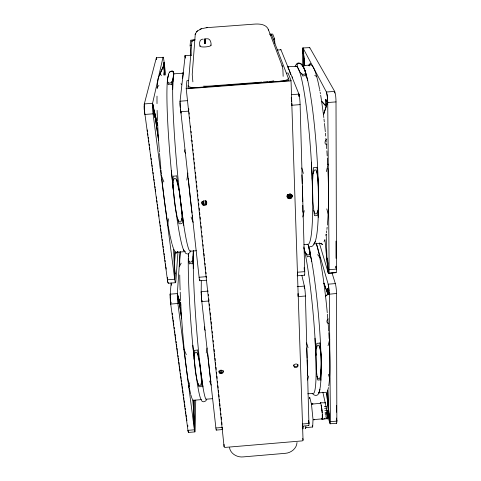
<?xml version="1.0" encoding="UTF-8"?>
<svg xmlns="http://www.w3.org/2000/svg" width="481" height="481" viewBox="0 0 481 481"><rect width="100%" height="100%" fill="white"/><g stroke="black" fill="none" stroke-linecap="round" stroke-linejoin="round"><path stroke-width="0.72" d="M194.023 400.234L193.975 418.614L194.023 400.234L193.067 400.3A78.716 6.006 85.9 0 1 191.961 398.316M195.731 400.15L195.13 430.104A6.602 0.499 86.5 0 1 194.408 429.792L194.486 421.603L193.999 418.145M319.264 242.821L328.084 272.276A7.293 0.926 85.2 0 0 329.142 269.685L327.729 102.525L327.314 96.068L326.413 92.015L302.976 47.956L302.453 51.293L302.765 65.29M326.99 259.181L326.99 259.572L326.196 234.037L325.871 235.377M164.544 74.904L164.147 62.35A6.86 0.529 84.3 0 0 163.005 57.317L156.355 57.81L144.318 103.92L144.252 109.247L167.665 281.547L168.212 283.279L175.589 282.696M205.555 43.284L205.357 38.823L205.555 43.284L204.455 43.362L204.269 38.913L204.455 43.362M302.296 426.094L302.483 424.001L308.928 423.46L305.405 296.013A7.173 0.649 85.1 0 0 304.347 286.099L301.821 275.252M334.638 92.875L334.65 91.39L309.74 47.613L302.856 47.974M193.38 250.457A78.692 4.606 85.8 0 0 193.314 252.146L192.334 263.967A2.501 1.768 -0.8 0 0 189.286 263.925L188.36 258.694L188.432 253.21M328.511 410.197L328.649 409.83L329.257 413.251L329.461 422.065A6.626 0.697 83.9 0 0 330.411 421.651L336.85 421.109L336.508 293.494A7.167 0.962 84.9 0 0 335.329 283.598L332.016 272.877M193.314 251.094L193.296 268.356A78.692 4.606 85.8 0 0 200.457 368.891L201.846 385.99A2.519 2.062 -12.2 0 1 198.827 386.574C195.148 374.909 194.005 362.464 194.396 350.27A2.591 0.95 -6.4 0 0 197.529 349.861L202.946 386.964A78.692 4.606 85.8 0 0 206.728 399.176M314.333 243.194A89.424 9.626 86.2 0 0 318.218 217.328L318.542 201.214L317.977 178.024L317.057 172.414L316.125 170.358L315.121 169.757L314.147 170.508L313.059 173.821L312.476 183.213L312.842 201.659L314.4 215.56A2.88 1.882 1 0 0 317.791 214.989C318.807 200.481 319.228 185.768 316.684 171.368M322.24 418.518L322.276 414.628M171.146 282.96L170.154 294.829L170.575 303.078L187.957 430.339L194.408 429.792L194.498 422.655M201.317 280.495L201.184 292.322L201.701 300.559L215.885 427.988A6.596 0.307 86.1 0 0 216.324 429.834M199.855 279.726A7.269 0.409 85.6 0 1 199.104 277.248L180.116 105.303L180.05 101.208L185.191 55.495L185.389 56.006M193.296 268.356L193.35 250.823M196.32 250.733L190.386 251.202A89.159 5.868 85 0 1 183.778 225.336L180.423 200.361A89.159 5.868 85 0 1 172.679 89.232L172.938 79.233L173.743 73.028L173.4 71.909L172.463 71.158L170.16 71.591L168.741 73.401L167.436 79.648L168.152 84.632A2.868 2.501 7.9 0 1 171.645 84.776L171.807 81.854C173.569 78.788 174.158 74.711 172.913 71.38M318.753 392.58A78.944 7.552 84.9 0 0 320.869 380.309C320.154 368.909 323.749 355.772 318.789 345.202L317.773 345.286L316.961 346.5L316.035 351.719L316.221 369.45L317.55 379.876A2.525 2.068 5.5 0 0 320.514 379.293C321.488 368.326 321.783 357.149 319.637 346.284M322.156 419.522L327.134 418.506L327.296 418.073L327.038 410.221L324.855 410.365M174.375 268.17L174.705 279.208A7.275 0.655 85.6 0 0 175.799 281.662L178 251.785M334.62 92.887L334.65 91.39L326.413 92.015L326.797 93.14M318.218 217.328L318.542 201.214M172.679 89.232L172.938 79.233M320.869 380.309L321.206 369.035M173.136 182.317C173.467 196.2 175.03 210.269 178.932 223.635A2.868 1.876 -8.1 0 0 182.383 223.064C181.337 210.107 180.706 196.988 178.036 184.193C177.285 182.233 177.104 179.088 174.807 178.289L173.9 179.04L173.136 182.317L173.136 176.16A2.97 0.379 -5 0 0 176.743 175.818L177.411 181.986M180.008 102.357L180.05 101.208L187.536 100.643M309.644 398.605L309.698 397.216L311.496 404.359L313.011 419.516L312.674 427.008L305.772 427.591M170.136 295.635L170.196 294.156L177.351 293.578L178.698 298.701M167.322 277.669L167.382 279.798L174.705 279.208L174.934 273.503L174.405 269.739L173.581 248.821M303.794 246.981C305.483 258.922 313.323 256.704 308.297 245.262L311.718 261.309A78.944 7.552 84.9 0 1 321.134 362.025L321.152 372.06M163.005 57.317L152.573 103.295A8.375 0.824 84.3 0 0 153.066 113.829L174.705 279.208L175.084 272.12L174.447 267.556M201.329 399.621L193.067 400.3L194.408 429.792L177.88 303.493A7.149 0.631 85.8 0 1 177.351 293.578L180.195 251.719M313.059 173.821L313.48 167.616A2.982 0.391 -3.6 0 0 316.997 167.28L317.334 173.491M302.477 50.421L302.753 48.154M316.468 348.196L316.847 343.248A2.597 0.962 -2.2 0 0 319.907 342.839L320.196 347.889M304.232 287.542L304.347 286.099L297.192 286.676M171.38 285.299L171.501 283.814M163.997 74.453L164.346 70.863L163.949 75.108M191.179 55.706L190.133 45.286L190.578 40.242L194.997 39.652M172.895 81.77L173.37 76.707A89.159 5.868 85 0 1 175.012 73.767L183.453 73.136M168.566 218.765L167.574 225.709M305.591 73.383C305.405 69.901 301.563 60.203 297.084 64.087C297.066 67.611 301.202 77.579 305.591 73.383L306.301 76.257A2.88 2.495 -20 0 0 302.874 76.112L301.479 73.689M164.556 75L163.835 65.47L164.147 62.35L165.65 75.012M180.225 251.894L180.092 253.204A78.716 6.006 85.9 0 0 179.696 265.055M170.899 302.074L170.695 304.07L177.88 303.493M186.844 180.116L187.879 173.01M322.24 418.494L322.324 417.646M290.807 194.474L290.704 198.076M175.066 273.1L174.976 273.515M327.399 417.189L327.296 418.073L327.399 417.219L325.95 417.31M297.011 442.538C296.705 448.575 290.945 453.006 285.173 453.336L243.23 456.896C237.259 457.599 230.525 453.854 229.491 447.625M181.758 218.368L181.006 221.464L180.122 222.168L179.082 221.615L177.597 218.693M144.174 105.074L144.318 103.92L152.573 103.295L154.545 112.44M189.761 382.72L188.871 387.674M164.255 68.302L164.147 62.35L163.654 65.963L164.286 70.947M206.211 353L207.07 348.034M170.965 302.116L170.695 304.07L170.46 302.014M194.342 355.188L195.045 352.675L195.851 352.092L196.777 352.531L198.07 354.882M201.395 382.69L200.697 385.077L199.91 385.63L199.014 385.221L197.751 382.99M188.173 431.613L187.957 430.339L188.468 432.431L188.684 431.8M184.343 350.517A78.716 6.006 85.9 0 1 181.668 318.795L180.832 305.182L178.541 297.913C177.742 298.881 179.365 309.018 178.842 299.91M304.257 210.654L302.753 216.985M326.316 171.645L328.174 164.099M317.935 210.227L316.871 213.354L315.921 214.069L314.953 213.504L313.774 210.558M308.64 375.998L307.557 380.032M195.256 34.259L192.22 74.495L192.887 81.854M328.042 345.695L329.768 339.64M302.471 425.733L302.369 426.136L308.784 425.595M320.659 375.95L319.721 378.361L318.885 378.914L318.037 378.499L317.015 376.25M309.469 65.939L310.389 63.6M289.784 197.907L290.398 195.887M184.872 149.675L184.596 151.713L185.474 153.12M323.815 117.58A89.406 10.75 86.3 0 0 323.472 114.725L327.729 102.525L327.651 99.898M323.472 114.725L326.232 106.163A3.469 0.475 87 0 0 326.232 101.106A3.469 0.475 87 0 0 325.457 100.349A3.469 0.475 87 0 0 325.781 105.724M292.28 77.91L292.64 76.822M319.901 389.424C319.45 394.691 316.3 397.757 312.181 393.446M289.748 194.312L288.642 197.535L289.784 193.999M157.209 88.726A89.195 7.648 84.8 0 1 158.345 77.838L163.835 65.47M195.442 33.76L196.891 31.469M195.112 34.65L195.581 33.381M159.343 75.168L163.714 65.272M156.463 59.211L156.632 57.816M181.193 263.137L179.281 266.751M192.364 260.389C192.027 262.44 189.153 262.999 188.756 260.678M204.816 326.882L204.395 328.92L205.177 330.315M190.813 250.667L189.46 253.126M185.239 55.501L185.323 57.9M326.407 104.876L327.729 102.525L336.009 101.894A8.399 1.251 87.2 0 0 334.65 91.39M168.428 283.105L167.809 282.221M315.428 241.462C314.129 243.344 312.878 247.871 309.662 246.537M295.075 66.348L296.543 63.955M188.275 432.04L188.63 432.166M329.244 415.229L328.631 412.71L326.719 392.971L329.461 422.065L322.853 392.195M308.333 65.705L310.083 63.624M182.125 73.707L182.984 72.685M158.91 85.492L156.986 87.362M326.473 139.358C324.897 140.572 323.947 144.577 326.833 144.565M176.431 252.747L177.423 251.647M171.807 81.854C170.905 83.123 168.597 83.742 167.695 82.167M175.956 253.463L177.453 251.876M206.577 399.753C205.646 401.797 202.26 402.831 201.365 400.234M197.198 31.151L201.377 28.758L206.379 27.736M196.561 31.818L197.511 30.826M156.355 57.81L156.523 59.253L156.523 57.648M328.18 318.921C326.569 319.919 326.19 323.13 328.493 323.454M327.82 294.101L325.547 296.194A78.932 8.436 84.8 0 1 327.248 312.698M169.48 72.204L170.448 71.531A2.772 2.67 67.6 0 1 173.719 71.723L173.4 71.909M168.344 74.651L168.675 74.465L167.857 77.122A89.171 6.518 84.9 0 0 171.326 170.713L173.503 191.612L171.326 170.713M194.396 423.376L194.114 421.771M313.792 419.931L314.676 419.6L313.335 419.703M199.982 29.281L201.377 28.758M203.006 39.093C199.284 39.081 199.242 43.524 199.964 46.098M207.305 27.627L253.613 24.176C258.994 23.683 266.582 23.912 268.602 30.099M206.163 27.76L207.407 27.615M336.117 272.468L328.577 273.268L335.822 272.685M204.479 40.975L205.567 40.885M311.694 404.022L313.029 403.902L312.097 403.727M269.955 34.373L271.458 34.524L289.027 80.062A1.575 0.427 -3 0 1 287.44 80.676L189.779 88.059A1.575 0.433 -5 0 1 188.041 87.698L191.949 40.44L194.865 39.965M311.802 404.094L320.406 403.361M205.994 399.218L212.68 398.665M307.78 393.801L313.726 393.308A78.956 7.035 84.9 0 0 316.041 362.446L315.013 338.191A78.956 7.035 84.9 0 0 304.07 248.256M318.476 392.911L326.653 392.231M324.326 406.529L326.497 406.343M324.609 408.357L326.785 408.207M325.048 412.409L327.23 412.265M325.12 413.395L327.296 413.215M325.18 414.345L327.363 414.195M323.683 418.374L325.132 418.254M314.147 419.552L322.084 418.885M215.885 427.988L222.324 427.447L222.475 428.727M188.468 432.431L194.883 431.89M216.246 430.092L222.649 429.551M330.146 423.797L336.556 423.256M325.24 416.041L327.417 415.861M303.992 244.697L307.708 244.402A89.43 8.971 86.2 0 0 312.614 192.502L311.393 162.169A89.43 8.971 86.2 0 0 298.479 68.831L296.855 66.324L287.656 66.763M313.618 243.933L321.783 243.284M199.104 277.248L206.415 276.665A7.269 0.331 85.5 0 0 206.517 277.597M297.414 272.234L297.438 274.002L297.414 272.234L304.738 271.645L300.12 104.63A8.405 0.848 86.6 0 0 298.929 94.102L280.946 49.765L277.248 50.042M329.142 269.685L336.453 269.095L336.009 101.894M199.753 280.754L206.277 280.231M297.15 275.799L304.407 275.216M208.321 291.077L201.178 291.654L201.196 293.127M335.329 283.598L328.18 284.175L316.654 244.595M298.04 293.41L298.22 296.597L305.405 296.013M336.508 293.494L328.012 294.336L325.547 296.194L323.923 283.195A78.932 8.436 84.8 0 0 316.215 243.127M206.139 202.988L203.613 203.186L203.439 201.359M291.733 103.295L291.829 105.261L300.12 104.63M190.133 45.286L191.57 45.178M273.208 39.093L274.633 38.985L274.831 43.458M191.053 55.219L185.155 55.658L185.317 57.75M303.926 53.163L302.465 53.271L302.453 51.293M302.122 65.675L309.86 65.091M188.63 80.555L186.911 80.682L186.219 88.324A1.581 0.433 -5.1 0 0 187.957 88.684L289.394 81.018A1.575 0.433 -2.9 0 0 290.981 80.405L288.083 73.052L286.369 73.184M261.868 82.119L210.299 86.015A17.31 4.642 -4.6 0 1 203.529 86.153M263.366 82.004L267.099 81.722A17.388 4.654 -3.4 0 0 268.254 81.626M291.366 94.679L298.929 94.102L298.978 96.326L298.929 94.102M153.066 113.829L144.775 114.46L144.468 111.851M188.949 111.093L180.676 111.724L180.411 109.115M269.739 34.091L272.697 34.091L274.633 38.985M206.175 38.793C210.149 37.843 211.369 42.304 211.033 45.298M320.334 402.711L325.415 402.88M187.68 254.034L185.78 253.421L183.285 249.344M295.4 66.18L297.438 66.45L296.855 66.324M301.004 63.793L300.324 63.672A2.778 2.676 -77.8 0 0 297.072 63.474L297.084 64.087M202.411 301.701L201.81 301.551L201.605 299.495M328.162 293.663L329.335 294.077L330.411 421.651M316.949 76.792L314.766 75.361M322.703 244.51L320.851 243.278L322.102 244.498M287.572 66.294L288.708 67.178M300.168 63.288C305.291 67.581 306.03 74.669 307.756 80.7A89.424 9.626 86.2 0 1 318.446 192.045L318.5 205.525M191.065 140.368L191.426 140.747M159.896 73.455L161.46 75.577M320.268 257.888L317.598 254.611M326.184 100.788L327.729 102.525L325.877 99.567M327.886 294.252L328.012 294.336A2.964 0.367 84.9 0 0 328.012 290.59A2.964 0.367 84.9 0 0 327.327 288.774A2.964 0.367 84.9 0 0 327.615 293.278M180.97 83.622L181.638 84.62M287.885 67.653L288.967 69.547A89.454 7.84 86.1 0 1 290.542 74.507M291.522 194.486L291.847 196.146L291.264 197.198A2.465 2.231 -15.4 0 1 287.055 195.418M173.875 249.398L175.042 251.695L174.393 267.899L175.042 251.695A89.195 7.648 84.8 0 0 176.299 252.327L185.209 251.617A89.171 6.518 84.9 0 1 174.591 200.817L172.901 186.183M183.952 349.266L186.303 354.635M211.273 385.113L209.542 381.078M160.997 174.735L163.877 181.908M193.146 222.36L191.071 216.991M282.022 65.524L282.888 69.402L283.153 76.347M306.181 253.667L307.425 256.884A2.507 1.768 -10.2 0 1 310.431 256.926L309.788 253.379M306.517 342.893L308.056 347.661M181.096 112.825L180.676 111.724L181.096 113.107M268.26 29.215L282.431 66.582M305.844 73.352L303.998 68.416A89.424 9.626 86.2 0 0 302.609 66.222M329.725 378.427L328.421 374.356M327.97 290.284L329.335 294.077L328.18 284.175L328.523 285.636M301.803 167.947L303.349 173.437M328.493 214.953L326.767 208.88M178.643 298.376L180.832 305.182A78.716 6.006 85.9 0 1 180.676 302.224M327.705 288.877L329.335 294.077L329.263 292.003M170.563 295.394L170.196 294.156L170.563 295.562M336.063 267.761L336.453 269.095A7.293 0.998 85.1 0 1 335.654 272.523M308.171 244.943L309.98 252.357M305.128 70.851L307.756 80.7M335.9 266.991L336.453 269.095L336.027 266.276M197.342 353.288L199.579 361.868L202.946 386.964M176.545 179.888L179.281 191.161L183.778 225.336M178.547 302.266L177.351 293.578L178.373 297.805M312.343 425.643L312.674 427.008M154.473 111.977L157.708 125.415L158.562 140.181A89.195 7.648 84.8 0 0 159.415 151.984M304.287 269.637L304.587 270.977L304.239 267.995M336.441 418.133L336.85 421.109A6.626 0.752 83.8 0 1 336.291 423.021M154.173 115.037L152.573 103.295L154.058 110.54M304.166 268.825L304.593 270.941M309.331 249.266L311.718 261.309M321.146 405.242L321.705 408.603M308.58 420.478L308.928 423.46A6.626 0.511 84.3 0 1 308.604 425.354M302.765 438.425L303.006 439.85A1.19 0.854 0.2 0 1 301.827 440.927L225.463 447.384A1.19 0.86 -8.1 0 1 224.092 446.524L224.026 444.36M335.978 266.185L336.453 269.095M201.244 375.835L201.725 378.824M167.665 281.547L167.34 277.597M326.984 93.969L327.561 98.575M181.457 209.439L182.107 213.69M177.351 293.578L178.373 300.499M336.429 418.205L336.85 421.109M152.573 103.295L153.962 112.903M328.685 286.55L329.19 290.891M323.376 114.021L321.633 101.287A89.406 10.75 86.3 0 0 320.653 95.196M218.945 371.007L219.21 371.861A2.158 1.714 -2.9 0 0 221.873 372.589A2.158 1.714 -2.9 0 0 223.196 370.562M147.222 129.954L147.42 131.445M147.727 133.676L147.932 135.167M148.238 137.398L148.437 138.883M148.641 140.374L148.845 141.859M149.152 144.096L149.35 145.581M149.657 147.811L149.862 149.302M150.571 154.509L150.775 156M151.076 158.231L151.281 159.716M151.587 161.953L151.792 163.438M151.99 164.929L152.194 166.414M152.501 168.645L152.705 170.136M153.006 172.366L153.211 173.857M153.517 176.088L153.722 177.573M153.92 179.064L154.124 180.549M154.431 182.786L154.635 184.271M154.936 186.502L155.141 187.993M155.345 189.478L155.646 191.715M156.361 196.921L156.565 198.406M156.866 200.643L157.071 202.128M157.377 204.359L157.576 205.85M157.78 207.335L157.984 208.826M158.291 211.057L158.489 212.542M158.694 214.033L159.001 216.264M159.71 221.47L159.914 222.962M160.221 225.192L160.42 226.683M160.726 228.914L160.931 230.399M161.135 231.89L161.333 233.375M161.64 235.612L161.844 237.097M162.145 239.328L162.35 240.819M162.554 242.304L162.861 244.54M163.059 246.025L163.263 247.517M163.57 249.747L163.774 251.232M164.075 253.469L164.28 254.954M164.484 256.445L164.791 258.676M164.989 260.161L165.193 261.652M165.5 263.883L165.704 265.374M165.903 266.859L166.21 269.089M172.228 313.203L172.432 314.688M172.733 316.913L172.938 318.398M173.142 319.883L173.443 322.108M173.647 323.587L173.851 325.072M174.152 327.296L174.356 328.782M174.657 331.006L174.862 332.491M175.066 333.976L175.367 336.201M175.571 337.68L175.769 339.165M176.076 341.39L176.28 342.875M176.479 344.36L176.786 346.585M176.99 348.064L177.291 350.294M177.495 351.773L177.693 353.258M178 355.483L178.204 356.968M178.403 358.453L178.71 360.678M178.908 362.157L179.215 364.382M179.419 365.867L179.617 367.352M179.822 368.837L180.122 371.061M180.429 373.286L180.634 374.771M180.832 376.25L181.139 378.475M181.343 379.96L181.541 381.445M181.848 383.67L182.046 385.155M182.251 386.634L182.558 388.858M182.756 390.344L183.063 392.568M183.261 394.053L183.465 395.538M183.772 397.763L183.97 399.248M184.175 400.727L184.476 402.952M184.68 404.437L184.987 406.661M185.185 408.147L185.389 409.632M185.696 411.856L185.894 413.335M186.099 414.82L186.4 417.045M186.604 418.53L186.911 420.755M202.23 300.721L201.81 301.551L208.982 300.974A7.143 0.319 85.6 0 1 208.784 298.917M290.302 194.595A34.782 2.94 85.9 0 0 290.434 195.653L290.566 196.687L290.217 193.837M304.196 267.406L304.647 270.941M308.568 420.55L308.928 423.46M321.711 408.634L321.945 410.612M291.245 97.685L291.606 101.311L291.378 98.803M297.871 364.327L297.595 365.632A2.152 1.708 -9.2 0 1 295.154 366.504A2.152 1.708 -9.2 0 1 293.644 364.893M188.293 258.141A78.704 5.123 85.8 0 0 192.785 345.22L195.364 369.312A78.704 5.123 85.8 0 0 201.244 399.615M194.047 357.858L194.534 362.283L192.785 345.22M290.223 194.186L290.614 197.805L290.434 195.653M186.195 88.396L224.086 446.657M189.105 112.584L189.261 114.075M189.58 117.057L189.736 118.554M190.524 126.01L190.68 127.501M191.071 131.229L191.228 132.72M191.546 135.708L191.703 137.199M192.015 140.181L192.172 141.673M192.49 144.655L192.647 146.146M192.959 149.128L193.115 150.619M193.434 153.607L193.59 155.098M193.903 158.081L194.065 159.572M194.378 162.554L194.534 164.045M194.847 167.027L195.009 168.518M195.4 172.252L195.557 173.743M195.791 175.98L196.032 178.217M196.344 181.199L196.501 182.69M196.819 185.672L196.976 187.163M197.288 190.151L197.444 191.642M197.763 194.625L197.919 196.116M198.232 199.098L198.388 200.589M198.707 203.571L198.863 205.068M199.176 208.051L199.411 210.287M199.651 212.524L199.886 214.76M200.12 216.997L200.361 219.234M200.673 222.216L200.83 223.713M201.064 225.95L201.305 228.186M201.617 231.169L201.773 232.66M202.086 235.642L202.248 237.133M202.561 240.121L202.717 241.612M203.036 244.595L203.192 246.086M203.505 249.068L203.74 251.304M203.98 253.541L204.215 255.778M204.449 258.02L204.684 260.257M205.002 263.239L205.159 264.73M205.393 266.967L205.627 269.204M205.946 272.186L206.102 273.677M209.295 303.95L209.451 305.435M209.764 308.411L209.92 309.902M210.239 312.878L210.474 315.109M210.708 317.34L210.943 319.57M211.177 321.801L211.418 324.038M211.652 326.268L211.887 328.499M212.199 331.475L212.355 332.96M212.59 335.197L212.824 337.428M213.143 340.404L213.299 341.889M213.612 344.865L213.768 346.356M214.081 349.332L214.322 351.563M214.556 353.794L214.791 356.024M215.025 358.255L215.26 360.491M215.494 362.722L215.735 364.953M215.969 367.183L216.203 369.414M216.516 372.39L216.672 373.881M216.907 376.112L217.147 378.343M217.46 381.319L217.616 382.81M217.929 385.786L218.164 388.017M218.398 390.247L218.639 392.478M218.873 394.709L219.108 396.945M219.342 399.176L219.576 401.407M219.811 403.637L220.051 405.868M220.286 408.104L220.52 410.335M220.833 413.311L220.989 414.796M221.224 417.033L221.464 419.264M221.777 422.24L222.012 424.47M203.385 200.884L203.83 205.321M185.377 57.894L185.155 55.658L185.365 57.81M324.903 239.406L328.084 272.276L327.904 262.56M304.088 60.456A2.868 0.313 87.1 0 1 303.764 61.598A2.868 0.313 87.1 0 1 303.409 58.291L303.096 48.112L304.72 65.458M205.676 200.595L206.121 205.008M304.768 65.825L303.98 57.858A2.868 0.313 87.1 0 0 303.601 56.091A2.868 0.313 87.1 0 0 303.403 57.864L303.505 65.783M321.951 410.648L322.144 412.692M205.97 201.16L206.054 202.098M327.327 263.089L328.084 272.276L327.832 263.816M303.788 56.511L303.096 48.112L303.433 56.788M328.794 413.931L329.461 422.065L329.311 414.382M290.139 194.108L290.416 197.625M201.509 298.382L201.232 294.047M180.297 107.798L180.02 103.193M170.358 300.902L170.142 296.561M144.348 110.534L144.15 105.916M315.674 350.902L315.933 355.357L315.013 338.191M298.118 294.528L298.22 296.597M312.163 177.742L312.476 183.213L311.393 162.169M304.046 58.73L304.07 59.181M328.505 411.081L328.523 411.459M193.067 400.3L194.408 429.792M326.996 259.999L327.092 261.393A3.03 0.385 85.2 0 0 327.801 263.925A3.03 0.385 85.2 0 0 327.651 259.524A3.03 0.385 85.2 0 0 327.002 258.832M291.775 103.962L291.829 105.261M304.323 65.939L304.082 59.626L304.088 60.059M187.764 425.108L187.818 426.599M292.117 194.967L292.171 196.464M327.814 390.103L328.499 410.738L327.814 390.103A78.932 8.436 84.8 0 0 328.475 387.524M291.023 80.537L303.042 440.109M221.038 370.4L221.128 373.382M220.923 370.148L221.007 373.142M174.513 271.152L174.705 279.208M304.395 288.293L304.347 286.099L304.371 288.203M193.14 256.217L193.206 259.331M302.483 424.001L302.495 425.294M193.969 418.927L193.975 419.282M335.978 241.101L336.033 258.315M336.459 405.471L336.478 412.217M287.271 194.853A2.465 2.231 -15.4 0 1 287.632 194.354M206.746 202.248A2.471 2.243 1.6 0 1 203.896 204.665A2.471 2.243 1.6 0 1 202.038 201.527M205.856 200.733A2.471 2.243 1.6 0 1 206.602 201.677M303.283 426.467A15.645 1.076 84.5 0 1 302.254 427.062M305.844 426.25A15.645 1.13 84.4 0 1 305.176 428.27M210.882 44.986A5.556 1.239 -4.5 0 1 208.105 46.579A5.556 1.239 -4.5 0 1 201.425 46.825L200.589 46.639A5.544 1.227 -8.5 0 1 200.204 45.743M273.755 80.85A17.388 4.654 -3.4 0 1 272.354 81.097M271.627 81.211A17.388 4.654 -3.4 0 1 269.396 81.505M270.124 34.927A7.041 1.527 -3.5 0 1 271.909 35.72M191.853 41.679A7.059 1.533 -4.6 0 1 194.685 40.26M196.897 87.518A8.826 2.393 -4.9 0 1 188.203 85.744M288.299 78.187A8.814 2.381 -3.1 0 1 280.351 81.211M327.098 410.143A8.466 0.866 84 0 1 327.495 417.724A8.466 0.866 84 0 1 326.665 418.181M325.174 402.735A8.466 0.866 84 0 1 325.354 402.29M320.172 403.15A8.466 0.806 84.1 0 1 322.126 411.706A8.466 0.806 84.1 0 1 321.651 418.602M154.732 113.997A3.463 0.337 84.3 0 1 154.648 117.346A3.463 0.337 84.3 0 1 153.944 112.56A3.463 0.337 84.3 0 1 154.323 111.213L157.708 125.415A89.195 7.648 84.8 0 1 157.6 123.07M173.388 248.304A89.195 7.648 84.8 0 1 172.162 244.42M171.951 243.651A89.195 7.648 84.8 0 1 170.178 236.195M170.052 235.582A89.195 7.648 84.8 0 1 167.731 223.13M167.49 221.699A89.195 7.648 84.8 0 1 161.893 178.944M161.736 177.459A89.195 7.648 84.8 0 1 161.508 175.228M161.357 173.737A89.195 7.648 84.8 0 1 160.997 170.076M160.864 168.651A89.195 7.648 84.8 0 1 159.536 153.481M157.497 120.761A89.195 7.648 84.8 0 1 157.137 110.359M157.016 103.619A89.195 7.648 84.8 0 1 157.01 96.146M192.695 218.236A89.141 4.738 85.1 0 1 192.31 215.229M192.021 212.915A89.141 4.738 85.1 0 1 188.257 178.379M182.666 78.583A89.141 4.738 85.1 0 1 183.417 73.359M188.817 109.806A8.369 0.415 84.9 0 1 188.696 108.484M203.018 201.395A94.378 4.485 85.1 0 1 203.204 204.437M188.324 256.62A78.704 5.123 85.8 0 1 188.408 253.818M191.763 397.781A78.716 6.006 85.9 0 1 190.939 395.063M190.723 394.24A78.716 6.006 85.9 0 1 189.394 388.089M189.141 386.754A78.716 6.006 85.9 0 1 188.889 385.359M188.636 383.892A78.716 6.006 85.9 0 1 184.5 352.02M180.597 300.757A78.716 6.006 85.9 0 1 180.213 292.153M180.128 289.953A78.716 6.006 85.9 0 1 179.732 274.952M210.918 382.04A78.674 3.722 85.7 0 1 210.504 378.92M210.401 378.102A78.674 3.722 85.7 0 1 208.093 357.461M208.02 356.71A78.674 3.722 85.7 0 1 207.666 353.102M208.526 295.556A7.143 0.319 85.6 0 1 208.459 294.48M307.732 244.372A2.543 2.453 -25.3 0 1 307.112 244.174M288.853 198.238A89.454 7.84 86.1 0 1 288.432 194.528M301.858 174.886A89.454 7.84 86.1 0 1 302.254 183.814M302.339 186.045A89.454 7.84 86.1 0 1 302.753 201.707M302.802 205.345A89.454 7.84 86.1 0 1 302.826 212.145M304.738 271.645A7.299 0.673 85.2 0 1 304.287 275.048M280.694 49.808A6.878 0.541 86.6 0 1 280.946 49.765M310.419 64.875A89.406 10.75 86.3 0 1 319.498 88.829M319.643 89.586A89.406 10.75 86.3 0 1 319.895 90.939M320.148 92.322A89.406 10.75 86.3 0 1 320.4 93.741M323.984 119.029A89.406 10.75 86.3 0 1 324.32 121.97M324.483 123.455A89.406 10.75 86.3 0 1 325.312 131.668M325.451 133.135A89.406 10.75 86.3 0 1 325.721 136.087M325.914 138.324A89.406 10.75 86.3 0 1 326.226 142.063M326.34 143.56A89.406 10.75 86.3 0 1 326.719 148.653M326.876 150.818A89.406 10.75 86.3 0 1 327.2 155.88M327.333 158.045A89.406 10.75 86.3 0 1 327.687 164.664M327.862 168.398A89.406 10.75 86.3 0 1 327.363 225.114M327.152 227.17A89.406 10.75 86.3 0 1 326.888 229.425M326.701 230.838A89.406 10.75 86.3 0 1 326.401 232.816M324.621 240.199A89.406 10.75 86.3 0 1 324.032 241.516M309.259 48.01A6.872 0.806 87.2 0 1 309.74 47.613M306.65 348.003A78.968 6.151 85 0 1 307.106 358.291M307.155 359.716A78.968 6.151 85 0 1 307.425 375.631M327.381 314.153A78.932 8.436 84.8 0 1 328.697 331.12M328.794 332.618A78.932 8.436 84.8 0 1 329.142 338.576M329.263 340.873A78.932 8.436 84.8 0 1 328.757 385.888M325.865 105.994L321.633 101.287L325.865 105.994M327.681 293.608L323.923 283.195L327.681 293.608M181.668 318.795L178.752 299.068L181.668 318.795M158.562 140.181L154.611 112.939L158.562 140.181M219.997 373.394A2.158 1.714 -2.9 0 0 223.286 371.915A2.158 1.714 -2.9 0 0 220.094 370.418A2.158 1.714 -2.9 0 0 219.997 373.394M202.717 204.876A2.471 2.243 1.6 0 0 206.728 203.523A2.471 2.243 1.6 0 0 203.415 201.046A2.471 2.243 1.6 0 0 202.717 204.876M288.498 198.509A2.471 2.237 -15.4 0 0 292.075 196.236A2.471 2.237 -15.4 0 0 288.293 194.625A2.471 2.237 -15.4 0 0 288.498 198.503A2.471 2.237 -15.4 0 0 292.075 196.23A2.471 2.237 -15.4 0 0 288.293 194.631A2.471 2.237 -15.4 0 0 288.498 198.509M294.799 367.243A2.152 1.708 -9.2 0 0 298.088 365.656A2.152 1.708 -9.2 0 0 294.943 364.255A2.152 1.708 -9.2 0 0 294.799 367.243"/></g></svg>
